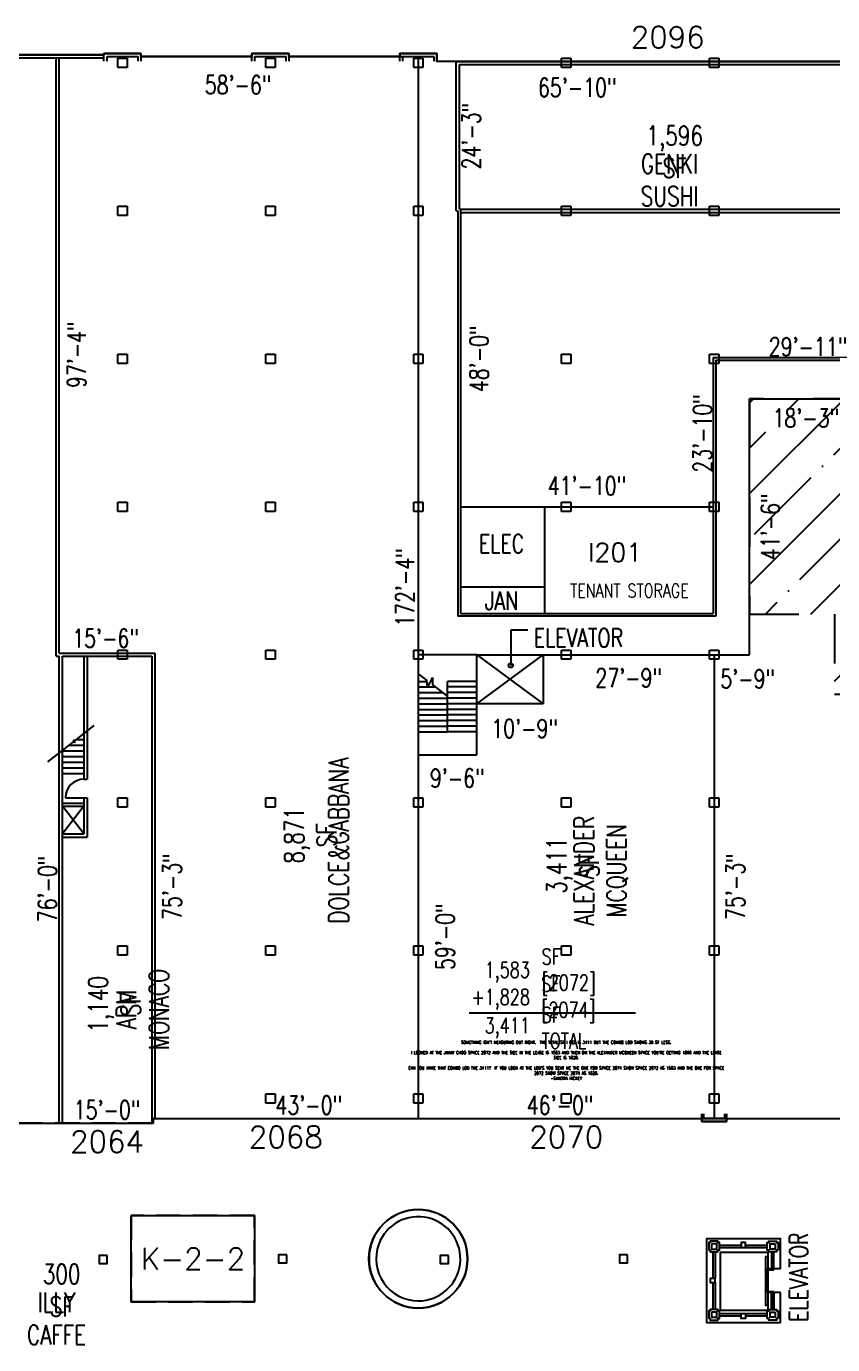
# Model space of a CAD drawing. Extents: x -13345 to 10098, y -1643 to 9113.
# Drawn here: x -1285 to 285, y 1472 to 4038 of the extents above; entities that cross this region are included whole.
import ezdxf
from ezdxf.enums import TextEntityAlignment as Align

# ---------------------------------------------------------------- set-up
doc = ezdxf.new("R2010")
doc.units = 0
doc.header["$LTSCALE"] = 192
doc.header["$MEASUREMENT"] = 0
doc.linetypes.add('DASHDOT', pattern=[1, 0.5, -0.25, 0, -0.25])
doc.linetypes.add('DASHED2', pattern=[0.375, 0.25, -0.125])
doc.layers.get('0').update_dxf_attribs({"linetype": 'CONTINUOUS'})
doc.layers.get('DEFPOINTS').update_dxf_attribs({"linetype": 'CONTINUOUS'})
for name, color, linetype in [('ARCH-DOORS-INTERIOR', 7, 'CONTINUOUS'), ('ARCH-FEATURES', 2, 'CONTINUOUS'), ('ARCH-WALLS-EXTERIOR', 5, 'CONTINUOUS'), ('ARCH-WALLS-INTERIOR', 1, 'CONTINUOUS'), ('DIMENSIONS-TENANT', 7, 'CONTINUOUS'), ('FM-SPNO', 3, 'CONTINUOUS'), ('FM-TENANT-SF', 6, 'CONTINUOUS'), ('FM-TEXT-TENANT', 6, 'CONTINUOUS'), ('M-MEZZANINE-ZZZ', 254, 'DASHDOT'), ('STRUCTURAL-COLUMNS', 3, 'CONTINUOUS'), ('TENANT-DEMISING', 4, 'CONTINUOUS'), ('TENANT-STOREFRONT-LEASELINE', 3, 'DASHED2'), ('TEXT-GENERAL', 2, 'CONTINUOUS'), ('UTILITIES-HVAC', 1, 'CONTINUOUS')]:
    doc.layers.add(name, color=color, linetype=linetype)
doc.layers.add('COMMON AREA FILL', color=7, linetype='CONTINUOUS', true_color=0xdedede)
doc.styles.add('FMSTXT', font='simplex.shx', dxfattribs={"width": 0.75})
doc.styles.add('SIMPLEX', font='SIMPLEX.shx', dxfattribs={"width": 0.75})
doc.styles.get("Standard").update_dxf_attribs({"font": 'txt.shx', "width": 0.75})
doc.dimstyles.new('LP-SP-MP (without ticks)', dxfattribs={"dimscale": 0, "dimtxt": 36, "dimasz": 12, "dimexe": 8, "dimexo": 8, "dimgap": 8, "dimtad": 1, "dimdec": 0, "dimrnd": 0.0625, "dimzin": 3, "dimdsep": 46, "dimlunit": 4, "dimtxsty": 'Standard', "dimblk1": 'OBLIQUE', "dimblk2": 'OBLIQUE', "dimsah": 1, "dimcen": 0.5, "dimse1": 1, "dimse2": 1, "dimsd1": 1, "dimsd2": 1, "dimclrt": 256, "dimadec": 0, "dimazin": 0, "dimtfac": 6, "dimtdec": 0, "dimtofl": 0, "dimtmove": 0, "dimatfit": 3, "dimldrblk": 'OBLIQUE', "dimfxl": 1, "dimfrac": 2, "dimtolj": 1, "dimtzin": 3, "dimarcsym": 0})

# ---------------------------------------------------------------- blocks, each defined once
blk = doc.blocks.new('UNITSQUARE')
for p, q in [((1, 1), (0, 1)), ((0, 1), (0, 0)), ((0, 0), (1, 0)), ((1, 0), (1, 1))]:
    blk.add_line(p, q)
blk = doc.blocks.new('fms4rm')
blk.add_attdef('FMS:RMID', text='', height=12).set_placement((0, 0), align=Align.MIDDLE_CENTER)
blk = doc.blocks.new('*D122')
at = {"layer": 'DEFPOINTS', "color": 0, "transparency": 16777216}
for p in [(123.1, 3312.8), (342.1, 3312.8), (342.1, 3249.6)]:
    blk.add_point(p, dxfattribs=at)
at = {"layer": 'DIMENSIONS-TENANT', "transparency": 16777216, "insert": (232.6, 3275.6), "char_height": 36, "attachment_point": 5}
blk.add_mtext('\\A1;18\'-3"', dxfattribs=at)
blk = doc.blocks.new('_OBLIQUE')
at = {"color": 0, "linetype": 'ByBlock'}
blk.add_line((-0.5, -0.5), (0.5, 0.5), dxfattribs=at)
blk = doc.blocks.new('*D123')
at = {"layer": 'DEFPOINTS', "color": 0, "transparency": 16777216}
for p in [(123.1, 3312.8), (123.1, 2814.8), (189.5, 2814.8)]:
    blk.add_point(p, dxfattribs=at)
at = {"layer": 'DIMENSIONS-TENANT', "transparency": 16777216, "insert": (163.5, 3063.8), "char_height": 36, "attachment_point": 5, "rotation": 90}
blk.add_mtext('\\A1;41\'-6"', dxfattribs=at)
blk = doc.blocks.new('*D124')
at = {"layer": 'DEFPOINTS', "color": 0, "transparency": 16777216}
for p in [(54.1, 2814.8), (54.1, 1911.8), (121.6, 1911.8)]:
    blk.add_point(p, dxfattribs=at)
at = {"layer": 'DIMENSIONS-TENANT', "transparency": 16777216, "insert": (95.6, 2363.3), "char_height": 36, "attachment_point": 5, "rotation": 90}
blk.add_mtext('\\A1;75\'-3"', dxfattribs=at)
blk = doc.blocks.new('*D168')
at = {"layer": 'DEFPOINTS', "color": 0, "transparency": 16777216}
for p in [(-407.9, 2718.8), (-278.9, 2718.8), (-407.9, 2644.9)]:
    blk.add_point(p, dxfattribs=at)
at = {"layer": 'DIMENSIONS-TENANT', "transparency": 16777216, "insert": (-315, 2670.9), "char_height": 36, "attachment_point": 5}
blk.add_mtext('\\A1;10\'-9"', dxfattribs=at)
blk = doc.blocks.new('*D169')
at = {"layer": 'DEFPOINTS', "color": 0, "transparency": 16777216}
for p in [(-521.9, 2619.8), (-407.9, 2619.8), (-521.9, 2548.6)]:
    blk.add_point(p, dxfattribs=at)
at = {"layer": 'DIMENSIONS-TENANT', "transparency": 16777216, "insert": (-446.2, 2574.6), "char_height": 36, "attachment_point": 5}
blk.add_mtext('\\A1;9\'-6"', dxfattribs=at)
blk = doc.blocks.new('*D170')
at = {"layer": 'DEFPOINTS', "color": 0, "transparency": 16777216}
for p in [(54.1, 2814.8), (123.1, 2814.8), (54.1, 2741.8)]:
    blk.add_point(p, dxfattribs=at)
at = {"layer": 'DIMENSIONS-TENANT', "transparency": 16777216, "insert": (119.3, 2767.8), "char_height": 36, "attachment_point": 5}
blk.add_mtext('\\A1;5\'-9"', dxfattribs=at)
blk = doc.blocks.new('*D661')
at = {"layer": 'DEFPOINTS', "color": 0, "transparency": 16777216}
for p in [(-447.9, 3969.8), (342.1, 3969.8), (342.1, 3892.9)]:
    blk.add_point(p, dxfattribs=at)
at = {"layer": 'DIMENSIONS-TENANT', "transparency": 16777216, "insert": (-212.5, 3918.9), "char_height": 36, "attachment_point": 5}
blk.add_mtext('\\A1;65\'-10"', dxfattribs=at)
blk = doc.blocks.new('*D662')
at = {"layer": 'DEFPOINTS', "color": 0, "transparency": 16777216}
for p in [(-447.9, 3969.8), (-392.8, 3969.8), (-447.9, 3678.8)]:
    blk.add_point(p, dxfattribs=at)
at = {"layer": 'DIMENSIONS-TENANT', "transparency": 16777216, "insert": (-418.8, 3824.3), "char_height": 36, "attachment_point": 5, "rotation": 90}
blk.add_mtext('\\A1;24\'-3"', dxfattribs=at)
blk = doc.blocks.new('*D663')
at = {"layer": 'DEFPOINTS', "color": 0, "transparency": 16777216}
for p in [(-444.7, 3678.8), (-444.7, 3102.8), (-377.8, 3102.8)]:
    blk.add_point(p, dxfattribs=at)
at = {"layer": 'DIMENSIONS-TENANT', "transparency": 16777216, "insert": (-403.8, 3390.8), "char_height": 36, "attachment_point": 5, "rotation": 90}
blk.add_mtext('\\A1;48\'-0"', dxfattribs=at)
blk = doc.blocks.new('*D664')
at = {"layer": 'DEFPOINTS', "color": 0, "transparency": 16777216}
for p in [(57.3, 3117.7), (-444.7, 3102.8), (57.3, 3102.8)]:
    blk.add_point(p, dxfattribs=at)
at = {"layer": 'DIMENSIONS-TENANT', "transparency": 16777216, "insert": (-193.7, 3143.7), "char_height": 36, "attachment_point": 5}
blk.add_mtext('\\A1;41\'-10"', dxfattribs=at)
blk = doc.blocks.new('*D665')
at = {"layer": 'DEFPOINTS', "color": 0, "transparency": 16777216}
for p in [(57.3, 3388.3), (57.3, 3388.3), (57.3, 3102.8)]:
    blk.add_point(p, dxfattribs=at)
at = {"layer": 'DIMENSIONS-TENANT', "transparency": 16777216, "insert": (31.3, 3245.5), "char_height": 36, "attachment_point": 5, "rotation": 90}
blk.add_mtext('\\A1;23\'-10"', dxfattribs=at)
blk = doc.blocks.new('*D666')
at = {"layer": 'DEFPOINTS', "color": 0, "transparency": 16777216}
for p in [(57.3, 3388.3), (57.3, 3388.3), (416.6, 3388.3)]:
    blk.add_point(p, dxfattribs=at)
at = {"layer": 'DIMENSIONS-TENANT', "transparency": 16777216, "insert": (236.9, 3414.3), "char_height": 36, "attachment_point": 5}
blk.add_mtext('\\A1;29\'-11"', dxfattribs=at)
blk = doc.blocks.new('*D669')
at = {"layer": 'DEFPOINTS', "color": 0, "transparency": 16777216}
for p in [(-444.7, 3678.8), (1518.6, 3678.8), (1518.6, 3602.7)]:
    blk.add_point(p, dxfattribs=at)
at = {"layer": 'DIMENSIONS-TENANT', "transparency": 16777216, "insert": (536.9, 3628.7), "char_height": 36, "attachment_point": 5}
blk.add_mtext('\\A1;163\'-7"', dxfattribs=at)
blk = doc.blocks.new('*D698')
at = {"layer": 'DEFPOINTS', "color": 0, "transparency": 16777216}
for p in [(-1673.9, 1902.8), (-1673.9, 1902.8), (-1217.9, 1902.8)]:
    blk.add_point(p, dxfattribs=at)
at = {"layer": 'DIMENSIONS-TENANT', "transparency": 16777216, "insert": (-1445.9, 1928.8), "char_height": 36, "attachment_point": 5}
blk.add_mtext('\\A1;38\'-0"', dxfattribs=at)
blk = doc.blocks.new('*D699')
at = {"layer": 'DEFPOINTS', "color": 0, "transparency": 16777216}
for p in [(-1037.9, 1911.8), (-1037.9, 1911.8), (-521.9, 1911.8)]:
    blk.add_point(p, dxfattribs=at)
at = {"layer": 'DIMENSIONS-TENANT', "transparency": 16777216, "insert": (-735.2, 1937.8), "char_height": 36, "attachment_point": 5}
blk.add_mtext('\\A1;43\'-0"', dxfattribs=at)
blk = doc.blocks.new('*D700')
at = {"layer": 'DEFPOINTS', "color": 0, "transparency": 16777216}
for p in [(-521.9, 3979.4), (-521.9, 3979.4), (-521.9, 1911.8)]:
    blk.add_point(p, dxfattribs=at)
at = {"layer": 'DIMENSIONS-TENANT', "transparency": 16777216, "insert": (-547.9, 2945.6), "char_height": 36, "attachment_point": 5, "rotation": 90}
blk.add_mtext('\\A1;172\'-4"', dxfattribs=at)
blk = doc.blocks.new('*D701')
at = {"layer": 'DEFPOINTS', "color": 0, "transparency": 16777216}
for p in [(-1223.9, 3982.8), (-521.9, 3979.4), (-521.9, 3898.3)]:
    blk.add_point(p, dxfattribs=at)
at = {"layer": 'DIMENSIONS-TENANT', "transparency": 16777216, "insert": (-872.9, 3924.3), "char_height": 36, "attachment_point": 5}
blk.add_mtext('\\A1;58\'-6"', dxfattribs=at)
blk = doc.blocks.new('*D702')
at = {"layer": 'DEFPOINTS', "color": 0, "transparency": 16777216}
for p in [(-1676.9, 3982.8), (-1223.9, 3982.8), (-1676.9, 3898.3)]:
    blk.add_point(p, dxfattribs=at)
at = {"layer": 'DIMENSIONS-TENANT', "transparency": 16777216, "insert": (-1450.4, 3924.3), "char_height": 36, "attachment_point": 5}
blk.add_mtext('\\A1;37\'-9"', dxfattribs=at)
blk = doc.blocks.new('*D704')
at = {"layer": 'DEFPOINTS', "color": 0, "transparency": 16777216}
for p in [(-1223.9, 3982.8), (-1161.2, 3982.8), (-1223.9, 2814.8)]:
    blk.add_point(p, dxfattribs=at)
at = {"layer": 'DIMENSIONS-TENANT', "transparency": 16777216, "insert": (-1187.2, 3398.8), "char_height": 36, "attachment_point": 5, "rotation": 90}
blk.add_mtext('\\A1;97\'-4"', dxfattribs=at)
blk = doc.blocks.new('*D717')
at = {"layer": 'DEFPOINTS', "color": 0, "transparency": 16777216}
for p in [(-1223.9, 2814.8), (-1037.9, 2820.7), (-1037.9, 2814.8)]:
    blk.add_point(p, dxfattribs=at)
at = {"layer": 'DIMENSIONS-TENANT', "transparency": 16777216, "insert": (-1130.9, 2846.7), "char_height": 36, "attachment_point": 5}
blk.add_mtext('\\A1;15\'-6"', dxfattribs=at)
blk = doc.blocks.new('*D718')
at = {"layer": 'DEFPOINTS', "color": 0, "transparency": 16777216}
for p in [(-1037.9, 2814.8), (-1037.9, 1911.8), (-975.2, 1911.8)]:
    blk.add_point(p, dxfattribs=at)
at = {"layer": 'DIMENSIONS-TENANT', "transparency": 16777216, "insert": (-1001.2, 2363.3), "char_height": 36, "attachment_point": 5, "rotation": 90}
blk.add_mtext('\\A1;75\'-3"', dxfattribs=at)
blk = doc.blocks.new('*D719')
at = {"layer": 'DEFPOINTS', "color": 0, "transparency": 16777216}
for p in [(-1217.9, 1902.8), (-1217.9, 1902.8), (-1037.9, 1902.8)]:
    blk.add_point(p, dxfattribs=at)
at = {"layer": 'DIMENSIONS-TENANT', "transparency": 16777216, "insert": (-1127.9, 1928.8), "char_height": 36, "attachment_point": 5}
blk.add_mtext('\\A1;15\'-0"', dxfattribs=at)
blk = doc.blocks.new('*D720')
at = {"layer": 'DEFPOINTS', "color": 0, "transparency": 16777216}
for p in [(-1217.9, 2814.8), (-1217.9, 1902.8), (-1217.9, 1902.8)]:
    blk.add_point(p, dxfattribs=at)
at = {"layer": 'DIMENSIONS-TENANT', "transparency": 16777216, "insert": (-1243.9, 2358.8), "char_height": 36, "attachment_point": 5, "rotation": 90}
blk.add_mtext('\\A1;76\'-0"', dxfattribs=at)
blk = doc.blocks.new('*D735')
at = {"layer": 'DEFPOINTS', "color": 0, "transparency": 16777216}
for p in [(54.1, 1911.8), (937.4, 1911.8), (937.4, 1911.8)]:
    blk.add_point(p, dxfattribs=at)
at = {"layer": 'DIMENSIONS-TENANT', "transparency": 16777216, "insert": (495.7, 1937.8), "char_height": 36, "attachment_point": 5}
blk.add_mtext('\\A1;73\'-7"', dxfattribs=at)
blk = doc.blocks.new('*D756')
at = {"layer": 'DEFPOINTS', "color": 0, "transparency": 16777216}
for p in [(-521.9, 1911.8), (30.1, 1911.8), (30.1, 1911.8)]:
    blk.add_point(p, dxfattribs=at)
at = {"layer": 'DIMENSIONS-TENANT', "transparency": 16777216, "insert": (-245.9, 1937.8), "char_height": 36, "attachment_point": 5}
blk.add_mtext('\\A1;46\'-0"', dxfattribs=at)
blk = doc.blocks.new('*D757')
at = {"layer": 'DEFPOINTS', "color": 0, "transparency": 16777216}
for p in [(-278.9, 2814.8), (54.1, 2814.8), (-278.9, 2743.6)]:
    blk.add_point(p, dxfattribs=at)
at = {"layer": 'DIMENSIONS-TENANT', "transparency": 16777216, "insert": (-112.4, 2769.6), "char_height": 36, "attachment_point": 5}
blk.add_mtext('\\A1;27\'-9"', dxfattribs=at)
blk = doc.blocks.new('*D758')
at = {"layer": 'DEFPOINTS', "color": 0, "transparency": 16777216}
for p in [(-521.9, 2619.8), (-521.9, 1911.8), (-443.5, 1911.8)]:
    blk.add_point(p, dxfattribs=at)
at = {"layer": 'DIMENSIONS-TENANT', "transparency": 16777216, "insert": (-469.5, 2265.8), "char_height": 36, "attachment_point": 5, "rotation": 90}
blk.add_mtext('\\A1;59\'-0"', dxfattribs=at)

msp = doc.modelspace()

# ---------------------------------------------------------------- hatches: boundary and pattern name
at = {"layer": 'M-MEZZANINE-ZZZ'}
h = msp.add_hatch(dxfattribs=at)
h.set_pattern_fill('ANSI35', color=256, scale=500, style=0)
h.paths.add_polyline_path([(439.1, 2737.8), (439.1, 2814.8), (342.1, 2814.8), (342.1, 3312.8), (123.1, 3312.8), (123.1, 2893.8), (288.1, 2893.8), (288.1, 2737.8)])

# ---------------------------------------------------------------- linework, layer by layer
at = {"layer": 'ARCH-DOORS-INTERIOR'}
msp.add_line((-1208.9, 2536.3), (-1172.9, 2536.3), dxfattribs=at)
msp.add_arc((-1172.9, 2536.3), 36, 90, 180, dxfattribs=at)
at = {"layer": 'ARCH-FEATURES'}
for p, q in [((-407.9, 2718.8), (-278.9, 2814.8)), ((-407.9, 2814.8), (-278.9, 2718.8)), ((-521.9, 2777.3), (-505.5, 2764.8)), ((-521.9, 2762.8), (-505.3, 2762.8)), ((-521.9, 2751.9), (-488.4, 2751.9)), ((-504.2, 2751.9), (-505.5, 2764.8)), ((-494.4, 2770.4), (-504.2, 2751.9)), ((-494.4, 2770.4), (-494.4, 2756.5)), ((-464.9, 2734.1), (-494.4, 2756.5)), ((-407.9, 2762.8), (-464.9, 2762.8)), ((-464.9, 2664.7), (-464.9, 2762.8)), ((-407.9, 2751.9), (-464.9, 2751.9)), ((-521.9, 2741), (-474, 2741)), ((-521.9, 2730.1), (-464.9, 2730.1)), ((-407.9, 2741), (-464.9, 2741)), ((-407.9, 2730.1), (-464.9, 2730.1)), ((-521.9, 2719.2), (-464.9, 2719.2)), ((-521.9, 2708.3), (-464.9, 2708.3)), ((-521.9, 2697.4), (-464.9, 2697.4)), ((-407.9, 2719.2), (-464.9, 2719.2)), ((-407.9, 2708.3), (-464.9, 2708.3)), ((-407.9, 2697.4), (-464.9, 2697.4)), ((-1190.7, 2647.2), (-1152.9, 2676.7)), ((-521.9, 2686.5), (-464.9, 2686.5)), ((-521.9, 2675.6), (-464.9, 2675.6)), ((-407.9, 2686.5), (-464.9, 2686.5)), ((-407.9, 2675.6), (-464.9, 2675.6)), ((-1243, 2606.4), (-1194.1, 2644.5)), ((-1190, 2643.9), (-1194.1, 2644.5)), ((-1190.7, 2647.2), (-1194, 2648.3)), ((-1194, 2648.3), (-1190, 2643.9)), ((-1187.4, 2649.8), (-1172.9, 2649.8)), ((-521.9, 2664.7), (-474, 2664.7)), ((-521.9, 2664.7), (-464.9, 2664.7)), ((-407.9, 2664.7), (-464.9, 2664.7)), ((-407.9, 2664.7), (-455.9, 2664.7)), ((-1214.6, 2627.8), (-1172.9, 2627.8)), ((-1201.5, 2638.8), (-1172.9, 2638.8)), ((-1214.6, 2616.8), (-1172.9, 2616.8)), ((-1214.6, 2605.8), (-1172.9, 2605.8)), ((-1214.6, 2594.8), (-1172.9, 2594.8)), ((-1214.6, 2583.8), (-1172.9, 2583.8))]:
    msp.add_line(p, q, dxfattribs=at)
at = {"layer": 'ARCH-FEATURES', "linetype": 'Continuous'}
msp.add_lwpolyline([(-522, 1556.8, 1.916054), (-598.9, 1667.2, 0.521906), (-522, 1556.8)], format="xyb", dxfattribs=at)
for points in [[(183, 1619.3), (183, 1677.8), (39, 1677.8), (39, 1514.8), (183, 1514.8), (183, 1573.3)], [(43.5, 1655.3), (46.5, 1655.3), (46.5, 1652.3), (61.5, 1652.3), (61.5, 1655.3), (64.5, 1655.3), (64.5, 1670.3), (61.5, 1670.3), (61.5, 1673.3), (46.5, 1673.3), (46.5, 1670.3), (43.5, 1670.3), (43.5, 1655.3)], [(115, 1660.5), (115, 1670.3), (107, 1670.3), (107, 1660.5), (115, 1660.5)], [(178.5, 1655.3), (175.5, 1655.3), (175.5, 1652.3), (160.5, 1652.3), (160.5, 1655.3), (157.5, 1655.3), (157.5, 1670.3), (160.5, 1670.3), (160.5, 1673.3), (175.5, 1673.3), (175.5, 1670.3), (178.5, 1670.3), (178.5, 1655.3)], [(49, 1667.8), (49, 1657.8), (59, 1657.8), (59, 1667.8), (49, 1667.8)], [(51.8, 1652.3), (51.8, 1600.3)], [(56.3, 1652.3), (56.3, 1600.3)], [(64.5, 1665), (107, 1665)], [(64.5, 1660.5), (107, 1660.5)], [(66, 1650.8), (66, 1538.8), (159, 1538.8), (159, 1650.8), (66, 1650.8)], [(115, 1665), (157.5, 1665)], [(115, 1660.5), (157.5, 1660.5)], [(160.5, 1538.3), (159, 1538.3), (159, 1652.3), (160.5, 1652.3)], [(173, 1667.8), (173, 1657.8), (163, 1657.8), (163, 1667.8), (173, 1667.8)], [(166, 1652.3), (166, 1619.3)], [(170, 1649.9), (166, 1649.9)], [(168, 1649.9), (168, 1621.3)], [(170, 1617.3), (170, 1652.3)], [(159, 1642.3), (154, 1642.3), (154, 1548.3), (159, 1548.3)], [(156, 1575.3), (158, 1575.3), (158, 1617.3), (156, 1617.3), (156, 1575.3)], [(170, 1619.3), (160, 1619.3)], [(160, 1617.3), (160, 1619.3)], [(160, 1617.3), (170, 1617.3)], [(166, 1621.3), (170, 1621.3)], [(183, 1619.3), (170, 1619.3)], [(56.3, 1600.3), (46.5, 1600.3), (46.5, 1592.3), (56.3, 1592.3), (56.3, 1600.3)], [(51.8, 1592.3), (51.8, 1540.3)], [(56.3, 1592.3), (56.3, 1540.3)], [(160, 1573.3), (160, 1575.3)], [(160, 1575.3), (170, 1575.3)], [(170, 1573.3), (160, 1573.3)], [(166, 1540.3), (166, 1573.3)], [(170, 1571.3), (166, 1571.3)], [(168, 1571.3), (168, 1540.3)], [(170, 1575.3), (170, 1540.3)], [(183, 1573.3), (170, 1573.3)], [(43.5, 1522.3), (46.5, 1522.3), (46.5, 1519.3), (61.5, 1519.3), (61.5, 1522.3), (64.5, 1522.3), (64.5, 1537.3), (61.5, 1537.3), (61.5, 1540.3), (46.5, 1540.3), (46.5, 1537.3), (43.5, 1537.3), (43.5, 1522.3)], [(178.5, 1522.3), (175.5, 1522.3), (175.5, 1519.3), (160.5, 1519.3), (160.5, 1522.3), (157.5, 1522.3), (157.5, 1537.3), (160.5, 1537.3), (160.5, 1540.3), (175.5, 1540.3), (175.5, 1537.3), (178.5, 1537.3), (178.5, 1522.3)], [(166, 1542.3), (170, 1542.3)], [(49, 1534.8), (49, 1524.8), (59, 1524.8), (59, 1534.8), (49, 1534.8)], [(64.5, 1532), (107, 1532)], [(64.5, 1527.5), (107, 1527.5)], [(115, 1532), (115, 1522.3), (107, 1522.3), (107, 1532), (115, 1532)], [(115, 1532), (157.5, 1532)], [(115, 1527.5), (157.5, 1527.5)], [(173, 1534.8), (173, 1524.8), (163, 1524.8), (163, 1534.8), (173, 1534.8)]]:
    msp.add_lwpolyline(points, dxfattribs=at)
msp.add_circle((-522, 1638.8), 96, dxfattribs=at)
at = {"layer": 'ARCH-WALLS-EXTERIOR'}
for p, q in [((-1676.9, 3982.8), (-1133.9, 3982.8)), ((-1133.9, 3970.4), (-1133.9, 3985.4)), ((-1133.9, 3985.4), (-1061.9, 3985.4)), ((-1127.9, 3970.4), (-1127.9, 3979.4)), ((-1127.9, 3979.4), (-1067.9, 3979.4)), ((-1067.9, 3979.4), (-1067.9, 3970.4)), ((-1061.9, 3985.4), (-1061.9, 3970.4)), ((-1061.9, 3979.4), (-845.9, 3979.4)), ((-845.9, 3970.4), (-845.9, 3985.4)), ((-845.9, 3985.4), (-773.9, 3985.4)), ((-839.9, 3970.4), (-839.9, 3979.4)), ((-839.9, 3979.4), (-779.9, 3979.4)), ((-779.9, 3979.4), (-779.9, 3970.4)), ((-773.9, 3985.4), (-773.9, 3970.4)), ((-773.9, 3979.4), (-521.9, 3979.4)), ((-557.9, 3970.4), (-557.9, 3985.4)), ((-557.9, 3985.4), (-485.9, 3985.4)), ((-551.9, 3970.4), (-551.9, 3979.4)), ((-551.9, 3979.4), (-491.9, 3979.4)), ((-521.9, 3979.4), (-521.9, 2619.8)), ((-491.9, 3979.4), (-491.9, 3970.4)), ((-485.9, 3985.4), (-485.9, 3970.4)), ((-1670.9, 3976.8), (-1133.9, 3976.8)), ((-447.9, 3678.8), (-447.9, 3969.8)), ((-441.9, 3963.8), (341.3, 3963.8)), ((-441.9, 3681.8), (-441.9, 3963.8)), ((-447.9, 3678.8), (-444.7, 3678.8)), ((-444.7, 3678.8), (-444.7, 3057.3)), ((-444.7, 3678.8), (-444.7, 2889.8)), ((-441.9, 3681.8), (-439.7, 3681.8)), ((-439.7, 3681.8), (-439.7, 2894.8)), ((52.3, 3393.3), (52.3, 2894.8)), ((52.3, 3393.3), (421.6, 3393.3)), ((57.3, 3388.3), (416.6, 3388.3)), ((57.3, 3388.3), (57.3, 2889.8)), ((123.1, 2814.8), (123.1, 3312.8)), ((123.1, 3312.8), (342.1, 3312.8)), ((57.3, 2889.8), (-444.7, 2889.8)), ((-439.7, 2894.8), (52.3, 2894.8)), ((-407.9, 2814.8), (-521.9, 2814.8)), ((-278.9, 2814.8), (123.1, 2814.8)), ((-1037.9, 1911.8), (638.6, 1911.8)), ((-1037.9, 1911.8), (-1037.9, 1902.8)), ((30.1, 1905.8), (30.1, 1920.8)), ((78.1, 1905.8), (30.1, 1905.8)), ((34.1, 1911.8), (34.1, 1920.8)), ((74.1, 1911.8), (34.1, 1911.8)), ((74.1, 1920.8), (74.1, 1911.8)), ((78.1, 1920.8), (78.1, 1905.8))]:
    msp.add_line(p, q, dxfattribs=at)
msp.add_lwpolyline([(-447.9, 3969.8), (341.3, 3969.8)], dxfattribs=at)
at = {"layer": 'ARCH-WALLS-INTERIOR'}
for p, q in [((-439.7, 3102.8), (52.3, 3102.8)), ((-275.9, 3102.8), (-275.9, 2894.8)), ((-439.7, 2946.8), (-275.9, 2946.8)), ((-1172.9, 2811.8), (-1172.9, 2572.3)), ((-1166.9, 2811.8), (-1166.9, 2572.3)), ((-407.9, 2814.8), (-278.9, 2814.8)), ((-407.9, 2619.8), (-407.9, 2814.8)), ((-278.9, 2814.8), (-278.9, 2718.8)), ((-278.9, 2814.8), (-278.9, 2718.8)), ((-278.9, 2718.8), (-407.9, 2718.8)), ((-521.9, 2619.8), (-407.9, 2619.8)), ((-1172.9, 2572.3), (-1166.9, 2572.3)), ((-1214.6, 2525.8), (-1172.9, 2525.8)), ((-1214.6, 2519.8), (-1172.9, 2519.8)), ((-1172.9, 2536.3), (-1166.9, 2536.3)), ((-1172.9, 2536.3), (-1172.9, 2465.8)), ((-1166.9, 2536.3), (-1166.9, 2459.8)), ((-1214.6, 2465.8), (-1172.9, 2465.8)), ((-1214.9, 2459.8), (-1166.9, 2459.8))]:
    msp.add_line(p, q, dxfattribs=at)
at = {"layer": 'COMMON AREA FILL'}
for points in [[(341.3, 3969.8), (-485.9, 3969.8), (-485.9, 3985.4), (-557.9, 3985.4), (-557.9, 3979.4), (-773.9, 3979.4), (-773.9, 3985.4), (-845.9, 3985.4), (-845.9, 3979.4), (-1061.9, 3979.4), (-1061.9, 3985.4), (-1133.9, 3985.4), (-1133.9, 3982.8), (-1676.9, 3982.8)], [(-5129.9, 1902.8), (-1037.9, 1902.8), (-1037.9, 1911.8), (30.1, 1911.8), (30.1, 1905.8), (78.1, 1905.8), (78.1, 1911.8), (318.1, 1911.8)]]:
    msp.add_lwpolyline(points, dxfattribs=at)
msp.add_lwpolyline([(-1080.7, 1722.8), (-840.7, 1722.8), (-840.7, 1554.8), (-1080.7, 1554.8)], close=True, dxfattribs=at)
msp.add_lwpolyline([(-617.9, 1638.8, 1), (-426, 1638.8, 1)], format="xyb", close=True, dxfattribs=at)
at = {"layer": 'DEFPOINTS'}
msp.add_line((-423.1, 2117.8), (-99.2, 2117.8), dxfattribs=at)
at = {"layer": 'M-MEZZANINE-ZZZ'}
msp.add_lwpolyline([(439.1, 2737.8), (439.1, 2814.8), (342.1, 2814.8), (342.1, 3312.8), (123.1, 3312.8), (123.1, 2893.8), (288.1, 2893.8), (288.1, 2737.8)], close=True, dxfattribs=at)
at = {"layer": 'STRUCTURAL-COLUMNS', "linetype": 'Continuous'}
for points in [[(-1127.6, 1645.3), (-1143.2, 1645.3), (-1143.2, 1629.7), (-1127.6, 1629.7), (-1127.6, 1645.3)], [(-778.2, 1646.4), (-793.9, 1646.4), (-793.9, 1630.9), (-778.2, 1630.9), (-778.2, 1646.4)], [(-463.4, 1645.3), (-479.1, 1645.3), (-479.1, 1629.7), (-463.4, 1629.7), (-463.4, 1645.3)], [(-114.5, 1646.4), (-130.2, 1646.4), (-130.2, 1630.9), (-114.5, 1630.9), (-114.5, 1646.4)]]:
    msp.add_lwpolyline(points, dxfattribs=at)
at = {"layer": 'TENANT-DEMISING'}
for p, q in [((-1226.9, 2811.8), (-1226.9, 3976.8)), ((-1220.9, 2817.8), (-1220.9, 3976.8)), ((-439.7, 3681.8), (339.1, 3681.8)), ((-439.7, 3675.8), (1518.6, 3675.8)), ((-1226.9, 2811.8), (-1220.9, 2811.8)), ((-1220.9, 2817.8), (-1034.9, 2817.8)), ((-1220.9, 1902.8), (-1220.9, 2811.8)), ((-1214.9, 1902.8), (-1214.9, 2811.8)), ((-1214.9, 2811.8), (-1040.9, 2811.8)), ((-1040.9, 2811.8), (-1040.9, 1902.8)), ((-1034.9, 2817.8), (-1034.9, 1911.8)), ((54.1, 2814.8), (54.1, 1911.8)), ((-521.9, 2619.8), (-521.9, 1911.8))]:
    msp.add_line(p, q, dxfattribs=at)
at = {"layer": 'TENANT-STOREFRONT-LEASELINE'}
msp.add_line((-1037.9, 1902.8), (-5595.5, 1902.8), dxfattribs=at)
msp.add_lwpolyline([(-1080.7, 1722.8), (-1080.7, 1554.8), (-840.7, 1554.8), (-840.7, 1722.8)], close=True, dxfattribs=at)
at = {"layer": 'TEXT-GENERAL'}
for p, q in [((-341.9, 2862.8), (-341.9, 2793.8)), ((-308.9, 2862.8), (-341.9, 2862.8))]:
    msp.add_line(p, q, dxfattribs=at)
msp.add_circle((-341.9, 2793.8), 4.24, dxfattribs=at)
at = {"layer": 'UTILITIES-HVAC'}
for p, q in [((-1172.9, 2519.8), (-1214.6, 2465.8)), ((-1172.9, 2465.8), (-1214.6, 2519.8))]:
    msp.add_line(p, q, dxfattribs=at)

# ---------------------------------------------------------------- block references
at = {"layer": 'FM-SPNO', "xscale": 3.5, "yscale": 3.5, "zscale": 3.5}
for p, values in [((-36.3, 4017), {'FMS:RMID': '2096'}), ((-1127.9, 1866.8), {'FMS:RMID': '2064'}), ((-779.9, 1875.8), {'FMS:RMID': '2068'}), ((-233.9, 1875.8), {'FMS:RMID': '2070'}), ((-960.7, 1638.8), {'FMS:RMID': 'K-2-2'})]:
    msp.add_blockref('fms4rm', p, dxfattribs=at).add_auto_attribs(values)
at = {"layer": 'STRUCTURAL-COLUMNS', "xscale": 18, "yscale": -18, "zscale": 12}
for p in [(-1106.9, 3975.8), (-818.9, 3975.8), (-530.9, 3975.8), (-242.9, 3975.8), (45.1, 3975.8), (-1106.9, 3687.8), (-818.9, 3687.8), (-530.9, 3687.8), (-242.9, 3687.8), (45.1, 3687.8), (-1106.9, 3399.8), (-818.9, 3399.8), (-530.9, 3399.8), (-242.9, 3399.8), (45.1, 3399.8), (-1106.9, 3111.8), (-818.9, 3111.8), (-530.9, 3111.8), (-242.9, 3111.8), (45.1, 3111.8), (-1106.9, 2823.8), (-818.9, 2823.8), (-530.9, 2823.8), (-242.9, 2823.8), (45.1, 2823.8), (-1106.9, 2535.8), (-818.9, 2535.8), (-530.9, 2535.8), (-242.9, 2535.8), (45.1, 2535.8), (-1106.9, 2247.8), (-818.9, 2247.8), (-530.9, 2247.8), (-242.9, 2247.8), (45.1, 2247.8), (-818.9, 1959.8), (-530.9, 1959.8), (-242.9, 1959.8), (45.1, 1959.8)]:
    msp.add_blockref('UNITSQUARE', p, dxfattribs=at)

# ---------------------------------------------------------------- texts
at = {"layer": 'DEFPOINTS'}
for s, insert, char_height, width, attachment_point, style in [('SF [2072]', (-281.6, 2196.6), 30.4, 0.8, 4, 'FMSTXT'), ('1,583', (-304.7, 2196.6), 30.4, 0.8, 6, 'FMSTXT'), ('SF [2074]', (-282.2, 2143.7), 30.4, 0.8, 4, 'FMSTXT'), ('+1,828', (-304.7, 2143.7), 30.4, 0.8, 6, 'FMSTXT'), ('3,411', (-304.7, 2088.3), 30.4, 0.8, 6, 'FMSTXT'), ('SF TOTAL', (-281.6, 2088.3), 30.4, 0.8, 4, 'FMSTXT'), ("SOMETHING ISN'T MEASURING OUT RIGHT.\\~ THE TOTAL SF I GET IS 3411 BUT THE COMBO LOD SHOWS 39 SF LESS.\\P\\PI LOOKED AT THE JIMMY CHOO SPACE 2072 AND THE SIZE IN THE LEASE IS 1583 AND THEN ON THE ALEXANDER MCQUEEN SPACE YOU'RE GETTING 1806 AND THE LEASE SIZE IS 1828.\\P\\PCAN YOU MAKE THAT COMBO LOD THE 3411?\\~ IF YOU LOOK AT THE LOD'S YOU SENT ME THE ONE FOR SPACE 2074 SHOW SPACE 2072 AS 1583 AND THE ONE FOR SPACE 2072 SHOW SPACE 2074 AS 1828.\\P-SANDRA HICKEY", (-233.9, 2063.2), 6, 576, 2, 'SIMPLEX')]:
    msp.add_mtext(s, dxfattribs=dict(at, insert=insert, char_height=char_height, width=width, attachment_point=attachment_point, style=style))
at = {"layer": 'FM-SPNO'}
msp.add_text('I201', height=36, dxfattribs=at).set_placement((-138.8, 3014), align=Align.MIDDLE_CENTER)
at = {"layer": 'FM-TENANT-SF', "char_height": 38, "width": 1, "attachment_point": 5, "style": 'FMSTXT'}
for s, insert in [('1,596 SF', (-22.8, 3793.8)), ('300 SF', (-1216.4, 1577.3))]:
    msp.add_mtext(s, dxfattribs=dict(at, insert=insert))
at = {"layer": 'FM-TENANT-SF', "char_height": 38, "width": 1, "attachment_point": 5, "rotation": 90, "style": 'FMSTXT'}
for s, insert in [('8,871 SF', (-732, 2463.2)), ('3,411 SF', (-220.9, 2404.4)), ('1,140 SF', (-1113.6, 2134.2))]:
    msp.add_mtext(s, dxfattribs=dict(at, insert=insert))
at = {"layer": 'FM-TEXT-TENANT', "attachment_point": 5}
for s, insert, char_height, width, style in [('GENKI SUSHI', (-32.8, 3738.8), 38, 1, 'FMSTXT'), ('TENANT STORAGE', (-110.9, 2939.4), 27, 330, 'SIMPLEX'), ('ILLY CAFFE', (-1226.4, 1522.3), 38, 1, 'FMSTXT')]:
    msp.add_mtext(s, dxfattribs=dict(at, insert=insert, char_height=char_height, width=width, style=style))
at = {"layer": 'FM-TEXT-TENANT', "char_height": 38, "width": 1, "attachment_point": 5, "rotation": 90, "style": 'FMSTXT'}
for s, insert in [('DOLCE&GABBANA', (-677, 2453.2)), ('ALEXANDER MCQUEEN', (-165.9, 2394.4)), ('APM MONACO', (-1058.6, 2124.2))]:
    msp.add_mtext(s, dxfattribs=dict(at, insert=insert))
at = {"layer": 'TEXT-GENERAL', "style": 'SIMPLEX', "width": 0.75}
msp.add_text('ELEVATOR', height=36, dxfattribs=at).set_placement((-296.9, 2847.8), align=Align.MIDDLE_LEFT)
msp.add_text('ELEVATOR ', height=36, rotation=90, dxfattribs=at).set_placement((218.8, 1612.3), align=Align.MIDDLE_CENTER)
at = {"layer": 'TEXT-GENERAL', "char_height": 36, "width": 168, "attachment_point": 5, "style": 'SIMPLEX'}
for s, insert in [('ELEC', (-359.9, 3030.8)), ('JAN', (-359.9, 2919.8))]:
    msp.add_mtext(s, dxfattribs=dict(at, insert=insert))

# ---------------------------------------------------------------- dimensions: what is measured, and where the dimension line sits
at = {"layer": 'DIMENSIONS-TENANT'}
for base, p1, p2, override, picture, middle in [((-1676.9, 3898.3), (-1223.9, 3982.8), (-1676.9, 3982.8), {"dimscale": 1, "dimtmove": 1}, '*D702', (-1450.4, 3924.3)), ((-521.9, 3898.3), (-1223.9, 3982.8), (-521.9, 3979.4), {"dimscale": 1}, '*D701', (-872.9, 3924.3)), ((1518.6, 3602.7), (-444.7, 3678.8), (1518.6, 3678.8), {"dimscale": 1}, '*D669', (536.9, 3628.7)), ((57.3, 3388.3), (416.6, 3388.3), (57.3, 3388.3), {"dimscale": 1}, '*D666', (236.9, 3414.3)), ((342.1, 3249.6), (123.1, 3312.8), (342.1, 3312.8), {"dimscale": 1}, '*D122', (232.6, 3275.6)), ((57.3, 3117.7), (-444.7, 3102.8), (57.3, 3102.8), {"dimscale": 1}, '*D664', (-193.7, 3143.7)), ((-1037.9, 2820.7), (-1223.9, 2814.8), (-1037.9, 2814.8), {"dimscale": 1}, '*D717', (-1130.9, 2846.7)), ((-278.9, 2743.6), (54.1, 2814.8), (-278.9, 2814.8), {"dimscale": 1}, '*D757', (-112.4, 2769.6)), ((-1673.9, 1902.8), (-1217.9, 1902.8), (-1673.9, 1902.8), {"dimscale": 1}, '*D698', (-1445.9, 1928.8)), ((-1217.9, 1902.8), (-1037.9, 1902.8), (-1217.9, 1902.8), {"dimscale": 1}, '*D719', (-1127.9, 1928.8)), ((30.1, 1911.8), (-521.9, 1911.8), (30.1, 1911.8), {"dimscale": 1}, '*D756', (-245.9, 1937.8)), ((937.4, 1911.8), (54.1, 1911.8), (937.4, 1911.8), {"dimscale": 1}, '*D735', (495.7, 1937.8))]:
    dim = msp.add_linear_dim(base=base, p1=p1, p2=p2, dimstyle='LP-SP-MP (without ticks)', override=override, dxfattribs=at)
    dim.commit()
    dim.dimension.update_dxf_attribs({"geometry": picture, "text_midpoint": middle})
for base, p1, p2, picture, middle in [((-1161.2, 3982.8), (-1223.9, 2814.8), (-1223.9, 3982.8), '*D704', (-1187.2, 3398.8)), ((-521.9, 3979.4), (-521.9, 1911.8), (-521.9, 3979.4), '*D700', (-547.9, 2945.6)), ((-392.8, 3969.8), (-447.9, 3678.8), (-447.9, 3969.8), '*D662', (-418.8, 3824.3)), ((-377.8, 3102.8), (-444.7, 3678.8), (-444.7, 3102.8), '*D663', (-403.8, 3390.8)), ((57.3188394, 3388.2765665), (57.3188394, 3102.7765665), (57.3188394, 3388.2765665), '*D665', (31.3188394, 3245.5265665)), ((189.5, 2814.8), (123.1, 3312.8), (123.1, 2814.8), '*D123', (163.5, 3063.8)), ((-1217.9, 1902.8), (-1217.9, 2814.8), (-1217.9, 1902.8), '*D720', (-1243.9, 2358.8)), ((-975.2, 1911.8), (-1037.9, 2814.8), (-1037.9, 1911.8), '*D718', (-1001.2, 2363.3)), ((121.6, 1911.8), (54.1, 2814.8), (54.1, 1911.8), '*D124', (95.6, 2363.3)), ((-443.5, 1911.8), (-521.9, 2619.8), (-521.9, 1911.8), '*D758', (-469.5, 2265.8))]:
    dim = msp.add_linear_dim(base=base, p1=p1, p2=p2, angle=90, dimstyle='LP-SP-MP (without ticks)', override={"dimscale": 1}, dxfattribs=at)
    dim.commit()
    dim.dimension.update_dxf_attribs({"geometry": picture, "text_midpoint": middle})
for base, p1, p2, picture, middle in [((342.1, 3892.9), (-447.9, 3969.8), (342.1, 3969.8), '*D661', (-212.5, 3892.9)), ((-1037.9, 1911.8), (-521.9, 1911.8), (-1037.9, 1911.8), '*D699', (-735.2, 1911.8))]:
    dim = msp.add_linear_dim(base=base, p1=p1, p2=p2, dimstyle='LP-SP-MP (without ticks)', override={"dimscale": 1}, dxfattribs=at)
    dim.commit()
    dim.dimension.update_dxf_attribs({"geometry": picture, "text_midpoint": middle, "dimtype": 160})
for base, p1, p2, picture, middle in [((54.1, 2741.8), (123.1, 2814.8), (54.1, 2814.8), '*D170', (119.3, 2741.8)), ((-407.9, 2644.9), (-278.9, 2718.8), (-407.9, 2718.8), '*D168', (-315, 2644.9)), ((-521.9, 2548.6), (-407.9, 2619.8), (-521.9, 2619.8), '*D169', (-446.2, 2548.6))]:
    dim = msp.add_linear_dim(base=base, p1=p1, p2=p2, angle=0, dimstyle='LP-SP-MP (without ticks)', override={"dimscale": 1}, dxfattribs=at)
    dim.commit()
    dim.dimension.update_dxf_attribs({"geometry": picture, "text_midpoint": middle, "dimtype": 160})

doc.saveas('drawing.dxf')
